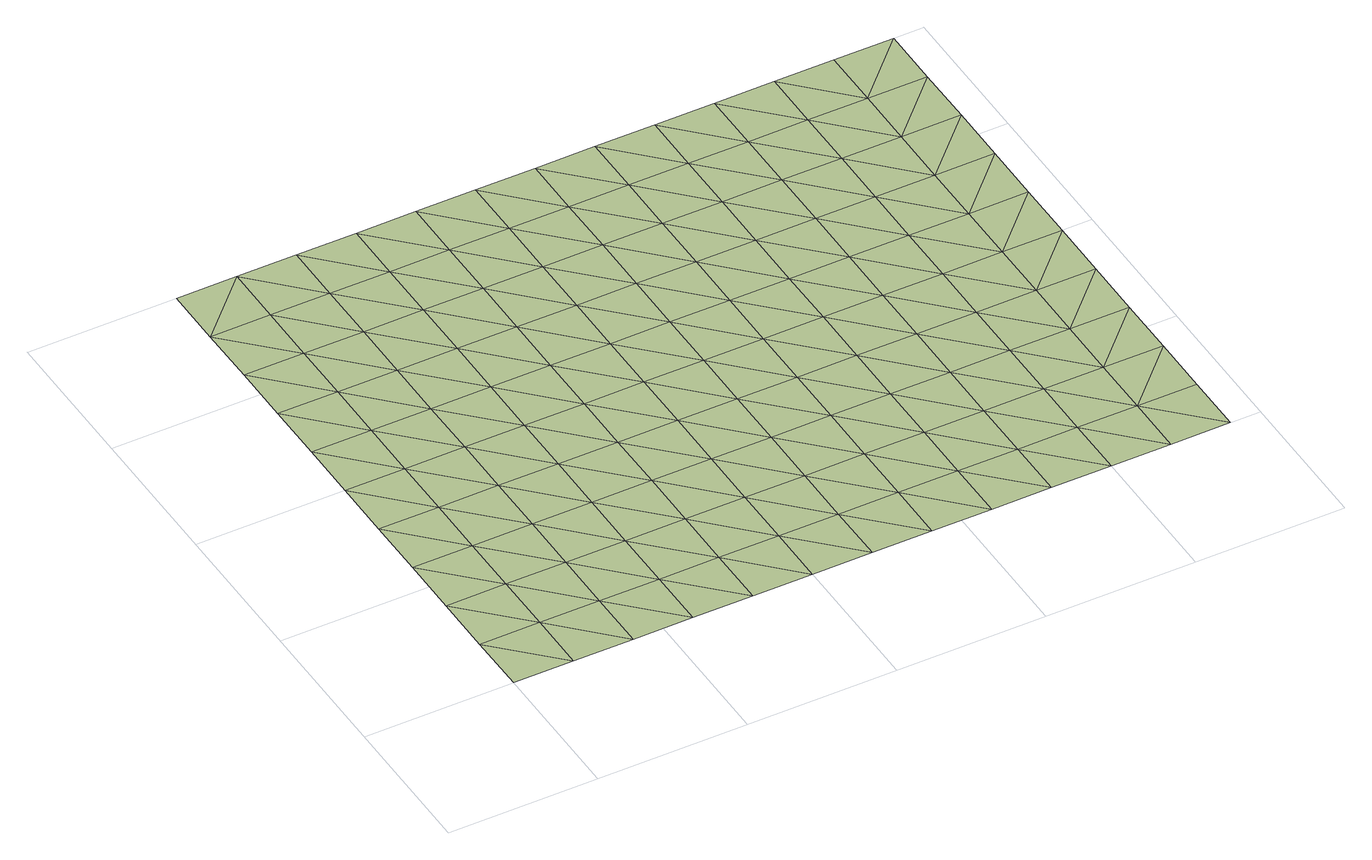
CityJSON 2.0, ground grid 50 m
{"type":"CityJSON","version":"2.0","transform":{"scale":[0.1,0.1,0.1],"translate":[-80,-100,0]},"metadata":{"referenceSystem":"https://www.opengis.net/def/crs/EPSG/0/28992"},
"CityObjects":{
"terrain1":{"type":"TINRelief","attributes":{"description":"Tile 0-0 of the DTM Alderaan","name":"DTM of Alderaan","lod":1},"geometry":[{"type":"CompositeSurface","lod":"1","boundaries":[[[0,1,2]],[[1,3,2]]]}]},
"terrain2":{"type":"TINRelief","attributes":{"description":"Tile 1-0 of the DTM Alderaan","name":"DTM of Alderaan","lod":1},"geometry":[{"type":"CompositeSurface","lod":"1","boundaries":[[[1,0,4]],[[0,5,4]]]}]},
"terrain3":{"type":"TINRelief","attributes":{"description":"Tile 2-0 of the DTM Alderaan","name":"DTM of Alderaan","lod":1},"geometry":[{"type":"CompositeSurface","lod":"1","boundaries":[[[6,7,5]],[[7,4,5]]]}]},
"terrain4":{"type":"TINRelief","attributes":{"description":"Tile 3-0 of the DTM Alderaan","name":"DTM of Alderaan","lod":1},"geometry":[{"type":"CompositeSurface","lod":"1","boundaries":[[[7,6,8]],[[6,9,8]]]}]},
"terrain5":{"type":"TINRelief","attributes":{"description":"Tile 0-1 of the DTM Alderaan","name":"DTM of Alderaan","lod":1},"geometry":[{"type":"CompositeSurface","lod":"1","boundaries":[[[2,10,0]],[[10,11,0]]]}]},
"terrain6":{"type":"TINRelief","attributes":{"description":"Tile 4-0 of the DTM Alderaan","name":"DTM of Alderaan","lod":1},"geometry":[{"type":"CompositeSurface","lod":"1","boundaries":[[[12,13,9]],[[13,8,9]]]}]},
"terrain7":{"type":"TINRelief","attributes":{"description":"Tile 1-1 of the DTM Alderaan","name":"DTM of Alderaan","lod":1},"geometry":[{"type":"CompositeSurface","lod":"1","boundaries":[[[14,5,11]],[[5,0,11]]]}]},
"terrain8":{"type":"TINRelief","attributes":{"description":"Tile 5-0 of the DTM Alderaan","name":"DTM of Alderaan","lod":1},"geometry":[{"type":"CompositeSurface","lod":"1","boundaries":[[[13,12,15]],[[12,16,15]]]}]},
"terrain9":{"type":"TINRelief","attributes":{"description":"Tile 2-1 of the DTM Alderaan","name":"DTM of Alderaan","lod":1},"geometry":[{"type":"CompositeSurface","lod":"1","boundaries":[[[5,14,6]],[[14,17,6]]]}]},
"terrain10":{"type":"TINRelief","attributes":{"description":"Tile 6-0 of the DTM Alderaan","name":"DTM of Alderaan","lod":1},"geometry":[{"type":"CompositeSurface","lod":"1","boundaries":[[[18,19,16]],[[19,15,16]]]}]},
"terrain11":{"type":"TINRelief","attributes":{"description":"Tile 3-1 of the DTM Alderaan","name":"DTM of Alderaan","lod":1},"geometry":[{"type":"CompositeSurface","lod":"1","boundaries":[[[20,9,17]],[[9,6,17]]]}]},
"terrain12":{"type":"TINRelief","attributes":{"description":"Tile 0-2 of the DTM Alderaan","name":"DTM of Alderaan","lod":1},"geometry":[{"type":"CompositeSurface","lod":"1","boundaries":[[[10,21,11]],[[21,22,11]]]}]},
"terrain13":{"type":"TINRelief","attributes":{"description":"Tile 7-0 of the DTM Alderaan","name":"DTM of Alderaan","lod":1},"geometry":[{"type":"CompositeSurface","lod":"1","boundaries":[[[19,18,23]],[[18,24,23]]]}]},
"terrain14":{"type":"TINRelief","attributes":{"description":"Tile 4-1 of the DTM Alderaan","name":"DTM of Alderaan","lod":1},"geometry":[{"type":"CompositeSurface","lod":"1","boundaries":[[[9,20,12]],[[20,25,12]]]}]},
"terrain15":{"type":"TINRelief","attributes":{"description":"Tile 1-2 of the DTM Alderaan","name":"DTM of Alderaan","lod":1},"geometry":[{"type":"CompositeSurface","lod":"1","boundaries":[[[26,14,22]],[[14,11,22]]]}]},
"terrain16":{"type":"TINRelief","attributes":{"description":"Tile 8-0 of the DTM Alderaan","name":"DTM of Alderaan","lod":1},"geometry":[{"type":"CompositeSurface","lod":"1","boundaries":[[[27,28,24]],[[28,23,24]]]}]},
"terrain17":{"type":"TINRelief","attributes":{"description":"Tile 5-1 of the DTM Alderaan","name":"DTM of Alderaan","lod":1},"geometry":[{"type":"CompositeSurface","lod":"1","boundaries":[[[29,16,25]],[[16,12,25]]]}]},
"terrain18":{"type":"TINRelief","attributes":{"description":"Tile 2-2 of the DTM Alderaan","name":"DTM of Alderaan","lod":1},"geometry":[{"type":"CompositeSurface","lod":"1","boundaries":[[[14,26,17]],[[26,30,17]]]}]},
"terrain19":{"type":"TINRelief","attributes":{"description":"Tile 9-0 of the DTM Alderaan","name":"DTM of Alderaan","lod":1},"geometry":[{"type":"CompositeSurface","lod":"1","boundaries":[[[31,28,32]],[[28,27,32]]]}]},
"terrain20":{"type":"TINRelief","attributes":{"description":"Tile 6-1 of the DTM Alderaan","name":"DTM of Alderaan","lod":1},"geometry":[{"type":"CompositeSurface","lod":"1","boundaries":[[[16,29,18]],[[29,33,18]]]}]},
"terrain21":{"type":"TINRelief","attributes":{"description":"Tile 3-2 of the DTM Alderaan","name":"DTM of Alderaan","lod":1},"geometry":[{"type":"CompositeSurface","lod":"1","boundaries":[[[17,30,20]],[[30,34,20]]]}]},
"terrain22":{"type":"TINRelief","attributes":{"description":"Tile 0-3 of the DTM Alderaan","name":"DTM of Alderaan","lod":1},"geometry":[{"type":"CompositeSurface","lod":"1","boundaries":[[[21,35,22]],[[35,36,22]]]}]},
"terrain23":{"type":"TINRelief","attributes":{"description":"Tile 7-1 of the DTM Alderaan","name":"DTM of Alderaan","lod":1},"geometry":[{"type":"CompositeSurface","lod":"1","boundaries":[[[37,24,33]],[[24,18,33]]]}]},
"terrain24":{"type":"TINRelief","attributes":{"description":"Tile 4-2 of the DTM Alderaan","name":"DTM of Alderaan","lod":1},"geometry":[{"type":"CompositeSurface","lod":"1","boundaries":[[[38,25,34]],[[25,20,34]]]}]},
"terrain25":{"type":"TINRelief","attributes":{"description":"Tile 1-3 of the DTM Alderaan","name":"DTM of Alderaan","lod":1},"geometry":[{"type":"CompositeSurface","lod":"1","boundaries":[[[39,26,36]],[[26,22,36]]]}]},
"terrain26":{"type":"TINRelief","attributes":{"description":"Tile 8-1 of the DTM Alderaan","name":"DTM of Alderaan","lod":1},"geometry":[{"type":"CompositeSurface","lod":"1","boundaries":[[[24,37,27]],[[37,40,27]]]}]},
"terrain27":{"type":"TINRelief","attributes":{"description":"Tile 5-2 of the DTM Alderaan","name":"DTM of Alderaan","lod":1},"geometry":[{"type":"CompositeSurface","lod":"1","boundaries":[[[25,38,29]],[[38,41,29]]]}]},
"terrain28":{"type":"TINRelief","attributes":{"description":"Tile 2-3 of the DTM Alderaan","name":"DTM of Alderaan","lod":1},"geometry":[{"type":"CompositeSurface","lod":"1","boundaries":[[[26,39,30]],[[39,42,30]]]}]},
"terrain29":{"type":"TINRelief","attributes":{"description":"Tile 9-1 of the DTM Alderaan","name":"DTM of Alderaan","lod":1},"geometry":[{"type":"CompositeSurface","lod":"1","boundaries":[[[43,32,40]],[[32,27,40]]]}]},
"terrain30":{"type":"TINRelief","attributes":{"description":"Tile 6-2 of the DTM Alderaan","name":"DTM of Alderaan","lod":1},"geometry":[{"type":"CompositeSurface","lod":"1","boundaries":[[[29,41,33]],[[41,44,33]]]}]},
"terrain31":{"type":"TINRelief","attributes":{"description":"Tile 3-3 of the DTM Alderaan","name":"DTM of Alderaan","lod":1},"geometry":[{"type":"CompositeSurface","lod":"1","boundaries":[[[45,34,42]],[[34,30,42]]]}]},
"terrain32":{"type":"TINRelief","attributes":{"description":"Tile 0-4 of the DTM Alderaan","name":"DTM of Alderaan","lod":1},"geometry":[{"type":"CompositeSurface","lod":"1","boundaries":[[[35,46,36]],[[46,47,36]]]}]},
"terrain33":{"type":"TINRelief","attributes":{"description":"Tile 7-2 of the DTM Alderaan","name":"DTM of Alderaan","lod":1},"geometry":[{"type":"CompositeSurface","lod":"1","boundaries":[[[48,37,44]],[[37,33,44]]]}]},
"terrain34":{"type":"TINRelief","attributes":{"description":"Tile 4-3 of the DTM Alderaan","name":"DTM of Alderaan","lod":1},"geometry":[{"type":"CompositeSurface","lod":"1","boundaries":[[[49,38,45]],[[38,34,45]]]}]},
"terrain35":{"type":"TINRelief","attributes":{"description":"Tile 1-4 of the DTM Alderaan","name":"DTM of Alderaan","lod":1},"geometry":[{"type":"CompositeSurface","lod":"1","boundaries":[[[50,39,47]],[[39,36,47]]]}]},
"terrain36":{"type":"TINRelief","attributes":{"description":"Tile 8-2 of the DTM Alderaan","name":"DTM of Alderaan","lod":1},"geometry":[{"type":"CompositeSurface","lod":"1","boundaries":[[[37,48,40]],[[48,51,40]]]}]},
"terrain37":{"type":"TINRelief","attributes":{"description":"Tile 5-3 of the DTM Alderaan","name":"DTM of Alderaan","lod":1},"geometry":[{"type":"CompositeSurface","lod":"1","boundaries":[[[52,41,49]],[[41,38,49]]]}]},
"terrain38":{"type":"TINRelief","attributes":{"description":"Tile 2-4 of the DTM Alderaan","name":"DTM of Alderaan","lod":1},"geometry":[{"type":"CompositeSurface","lod":"1","boundaries":[[[39,50,42]],[[50,53,42]]]}]},
"terrain39":{"type":"TINRelief","attributes":{"description":"Tile 9-2 of the DTM Alderaan","name":"DTM of Alderaan","lod":1},"geometry":[{"type":"CompositeSurface","lod":"1","boundaries":[[[54,43,51]],[[43,40,51]]]}]},
"terrain40":{"type":"TINRelief","attributes":{"description":"Tile 6-3 of the DTM Alderaan","name":"DTM of Alderaan","lod":1},"geometry":[{"type":"CompositeSurface","lod":"1","boundaries":[[[41,52,44]],[[52,55,44]]]}]},
"terrain41":{"type":"TINRelief","attributes":{"description":"Tile 3-4 of the DTM Alderaan","name":"DTM of Alderaan","lod":1},"geometry":[{"type":"CompositeSurface","lod":"1","boundaries":[[[56,45,53]],[[45,42,53]]]}]},
"terrain42":{"type":"TINRelief","attributes":{"description":"Tile 0-5 of the DTM Alderaan","name":"DTM of Alderaan","lod":1},"geometry":[{"type":"CompositeSurface","lod":"1","boundaries":[[[46,57,47]],[[57,58,47]]]}]},
"terrain43":{"type":"TINRelief","attributes":{"description":"Tile 7-3 of the DTM Alderaan","name":"DTM of Alderaan","lod":1},"geometry":[{"type":"CompositeSurface","lod":"1","boundaries":[[[59,48,55]],[[48,44,55]]]}]},
"terrain44":{"type":"TINRelief","attributes":{"description":"Tile 4-4 of the DTM Alderaan","name":"DTM of Alderaan","lod":1},"geometry":[{"type":"CompositeSurface","lod":"1","boundaries":[[[60,49,56]],[[49,45,56]]]}]},
"terrain45":{"type":"TINRelief","attributes":{"description":"Tile 1-5 of the DTM Alderaan","name":"DTM of Alderaan","lod":1},"geometry":[{"type":"CompositeSurface","lod":"1","boundaries":[[[61,50,58]],[[50,47,58]]]}]},
"terrain46":{"type":"TINRelief","attributes":{"description":"Tile 8-3 of the DTM Alderaan","name":"DTM of Alderaan","lod":1},"geometry":[{"type":"CompositeSurface","lod":"1","boundaries":[[[48,59,51]],[[59,62,51]]]}]},
"terrain47":{"type":"TINRelief","attributes":{"description":"Tile 5-4 of the DTM Alderaan","name":"DTM of Alderaan","lod":1},"geometry":[{"type":"CompositeSurface","lod":"1","boundaries":[[[63,52,60]],[[52,49,60]]]}]},
"terrain48":{"type":"TINRelief","attributes":{"description":"Tile 2-5 of the DTM Alderaan","name":"DTM of Alderaan","lod":1},"geometry":[{"type":"CompositeSurface","lod":"1","boundaries":[[[50,61,53]],[[61,64,53]]]}]},
"terrain49":{"type":"TINRelief","attributes":{"description":"Tile 9-3 of the DTM Alderaan","name":"DTM of Alderaan","lod":1},"geometry":[{"type":"CompositeSurface","lod":"1","boundaries":[[[65,54,62]],[[54,51,62]]]}]},
"terrain50":{"type":"TINRelief","attributes":{"description":"Tile 6-4 of the DTM Alderaan","name":"DTM of Alderaan","lod":1},"geometry":[{"type":"CompositeSurface","lod":"1","boundaries":[[[52,63,55]],[[63,66,55]]]}]},
"terrain51":{"type":"TINRelief","attributes":{"description":"Tile 3-5 of the DTM Alderaan","name":"DTM of Alderaan","lod":1},"geometry":[{"type":"CompositeSurface","lod":"1","boundaries":[[[53,64,56]],[[64,67,56]]]}]},
"terrain52":{"type":"TINRelief","attributes":{"description":"Tile 0-6 of the DTM Alderaan","name":"DTM of Alderaan","lod":1},"geometry":[{"type":"CompositeSurface","lod":"1","boundaries":[[[57,68,58]],[[68,69,58]]]}]},
"terrain53":{"type":"TINRelief","attributes":{"description":"Tile 7-4 of the DTM Alderaan","name":"DTM of Alderaan","lod":1},"geometry":[{"type":"CompositeSurface","lod":"1","boundaries":[[[70,59,66]],[[59,55,66]]]}]},
"terrain54":{"type":"TINRelief","attributes":{"description":"Tile 4-5 of the DTM Alderaan","name":"DTM of Alderaan","lod":1},"geometry":[{"type":"CompositeSurface","lod":"1","boundaries":[[[71,60,67]],[[60,56,67]]]}]},
"terrain55":{"type":"TINRelief","attributes":{"description":"Tile 1-6 of the DTM Alderaan","name":"DTM of Alderaan","lod":1},"geometry":[{"type":"CompositeSurface","lod":"1","boundaries":[[[72,61,69]],[[61,58,69]]]}]},
"terrain56":{"type":"TINRelief","attributes":{"description":"Tile 8-4 of the DTM Alderaan","name":"DTM of Alderaan","lod":1},"geometry":[{"type":"CompositeSurface","lod":"1","boundaries":[[[59,70,62]],[[70,73,62]]]}]},
"terrain57":{"type":"TINRelief","attributes":{"description":"Tile 5-5 of the DTM Alderaan","name":"DTM of Alderaan","lod":1},"geometry":[{"type":"CompositeSurface","lod":"1","boundaries":[[[60,71,63]],[[71,74,63]]]}]},
"terrain58":{"type":"TINRelief","attributes":{"description":"Tile 2-6 of the DTM Alderaan","name":"DTM of Alderaan","lod":1},"geometry":[{"type":"CompositeSurface","lod":"1","boundaries":[[[61,72,64]],[[72,75,64]]]}]},
"terrain59":{"type":"TINRelief","attributes":{"description":"Tile 9-4 of the DTM Alderaan","name":"DTM of Alderaan","lod":1},"geometry":[{"type":"CompositeSurface","lod":"1","boundaries":[[[76,65,73]],[[65,62,73]]]}]},
"terrain60":{"type":"TINRelief","attributes":{"description":"Tile 6-5 of the DTM Alderaan","name":"DTM of Alderaan","lod":1},"geometry":[{"type":"CompositeSurface","lod":"1","boundaries":[[[63,74,66]],[[74,77,66]]]}]},
"terrain61":{"type":"TINRelief","attributes":{"description":"Tile 3-6 of the DTM Alderaan","name":"DTM of Alderaan","lod":1},"geometry":[{"type":"CompositeSurface","lod":"1","boundaries":[[[78,67,75]],[[67,64,75]]]}]},
"terrain62":{"type":"TINRelief","attributes":{"description":"Tile 0-7 of the DTM Alderaan","name":"DTM of Alderaan","lod":1},"geometry":[{"type":"CompositeSurface","lod":"1","boundaries":[[[68,79,69]],[[79,80,69]]]}]},
"terrain63":{"type":"TINRelief","attributes":{"description":"Tile 7-5 of the DTM Alderaan","name":"DTM of Alderaan","lod":1},"geometry":[{"type":"CompositeSurface","lod":"1","boundaries":[[[81,70,77]],[[70,66,77]]]}]},
"terrain64":{"type":"TINRelief","attributes":{"description":"Tile 4-6 of the DTM Alderaan","name":"DTM of Alderaan","lod":1},"geometry":[{"type":"CompositeSurface","lod":"1","boundaries":[[[67,78,71]],[[78,82,71]]]}]},
"terrain65":{"type":"TINRelief","attributes":{"description":"Tile 1-7 of the DTM Alderaan","name":"DTM of Alderaan","lod":1},"geometry":[{"type":"CompositeSurface","lod":"1","boundaries":[[[83,72,80]],[[72,69,80]]]}]},
"terrain66":{"type":"TINRelief","attributes":{"description":"Tile 8-5 of the DTM Alderaan","name":"DTM of Alderaan","lod":1},"geometry":[{"type":"CompositeSurface","lod":"1","boundaries":[[[70,81,73]],[[81,84,73]]]}]},
"terrain67":{"type":"TINRelief","attributes":{"description":"Tile 5-6 of the DTM Alderaan","name":"DTM of Alderaan","lod":1},"geometry":[{"type":"CompositeSurface","lod":"1","boundaries":[[[85,74,82]],[[74,71,82]]]}]},
"terrain68":{"type":"TINRelief","attributes":{"description":"Tile 2-7 of the DTM Alderaan","name":"DTM of Alderaan","lod":1},"geometry":[{"type":"CompositeSurface","lod":"1","boundaries":[[[72,83,75]],[[83,86,75]]]}]},
"terrain69":{"type":"TINRelief","attributes":{"description":"Tile 9-5 of the DTM Alderaan","name":"DTM of Alderaan","lod":1},"geometry":[{"type":"CompositeSurface","lod":"1","boundaries":[[[87,76,84]],[[76,73,84]]]}]},
"terrain70":{"type":"TINRelief","attributes":{"description":"Tile 6-6 of the DTM Alderaan","name":"DTM of Alderaan","lod":1},"geometry":[{"type":"CompositeSurface","lod":"1","boundaries":[[[74,85,77]],[[85,88,77]]]}]},
"terrain71":{"type":"TINRelief","attributes":{"description":"Tile 3-7 of the DTM Alderaan","name":"DTM of Alderaan","lod":1},"geometry":[{"type":"CompositeSurface","lod":"1","boundaries":[[[89,78,86]],[[78,75,86]]]}]},
"terrain72":{"type":"TINRelief","attributes":{"description":"Tile 0-8 of the DTM Alderaan","name":"DTM of Alderaan","lod":1},"geometry":[{"type":"CompositeSurface","lod":"1","boundaries":[[[79,90,80]],[[90,91,80]]]}]},
"terrain73":{"type":"TINRelief","attributes":{"description":"Tile 7-6 of the DTM Alderaan","name":"DTM of Alderaan","lod":1},"geometry":[{"type":"CompositeSurface","lod":"1","boundaries":[[[92,81,88]],[[81,77,88]]]}]},
"terrain74":{"type":"TINRelief","attributes":{"description":"Tile 4-7 of the DTM Alderaan","name":"DTM of Alderaan","lod":1},"geometry":[{"type":"CompositeSurface","lod":"1","boundaries":[[[78,89,82]],[[89,93,82]]]}]},
"terrain75":{"type":"TINRelief","attributes":{"description":"Tile 1-8 of the DTM Alderaan","name":"DTM of Alderaan","lod":1},"geometry":[{"type":"CompositeSurface","lod":"1","boundaries":[[[94,83,91]],[[83,80,91]]]}]},
"terrain76":{"type":"TINRelief","attributes":{"description":"Tile 8-6 of the DTM Alderaan","name":"DTM of Alderaan","lod":1},"geometry":[{"type":"CompositeSurface","lod":"1","boundaries":[[[81,92,84]],[[92,95,84]]]}]},
"terrain77":{"type":"TINRelief","attributes":{"description":"Tile 5-7 of the DTM Alderaan","name":"DTM of Alderaan","lod":1},"geometry":[{"type":"CompositeSurface","lod":"1","boundaries":[[[96,85,93]],[[85,82,93]]]}]},
"terrain78":{"type":"TINRelief","attributes":{"description":"Tile 2-8 of the DTM Alderaan","name":"DTM of Alderaan","lod":1},"geometry":[{"type":"CompositeSurface","lod":"1","boundaries":[[[83,94,86]],[[94,97,86]]]}]},
"terrain79":{"type":"TINRelief","attributes":{"description":"Tile 9-6 of the DTM Alderaan","name":"DTM of Alderaan","lod":1},"geometry":[{"type":"CompositeSurface","lod":"1","boundaries":[[[98,87,95]],[[87,84,95]]]}]},
"terrain80":{"type":"TINRelief","attributes":{"description":"Tile 6-7 of the DTM Alderaan","name":"DTM of Alderaan","lod":1},"geometry":[{"type":"CompositeSurface","lod":"1","boundaries":[[[85,96,88]],[[96,99,88]]]}]},
"terrain81":{"type":"TINRelief","attributes":{"description":"Tile 3-8 of the DTM Alderaan","name":"DTM of Alderaan","lod":1},"geometry":[{"type":"CompositeSurface","lod":"1","boundaries":[[[100,89,97]],[[89,86,97]]]}]},
"terrain82":{"type":"TINRelief","attributes":{"description":"Tile 0-9 of the DTM Alderaan","name":"DTM of Alderaan","lod":1},"geometry":[{"type":"CompositeSurface","lod":"1","boundaries":[[[90,101,91]],[[101,102,91]]]}]},
"terrain83":{"type":"TINRelief","attributes":{"description":"Tile 7-7 of the DTM Alderaan","name":"DTM of Alderaan","lod":1},"geometry":[{"type":"CompositeSurface","lod":"1","boundaries":[[[103,92,99]],[[92,88,99]]]}]},
"terrain84":{"type":"TINRelief","attributes":{"description":"Tile 4-8 of the DTM Alderaan","name":"DTM of Alderaan","lod":1},"geometry":[{"type":"CompositeSurface","lod":"1","boundaries":[[[89,100,93]],[[100,104,93]]]}]},
"terrain85":{"type":"TINRelief","attributes":{"description":"Tile 1-9 of the DTM Alderaan","name":"DTM of Alderaan","lod":1},"geometry":[{"type":"CompositeSurface","lod":"1","boundaries":[[[105,94,102]],[[94,91,102]]]}]},
"terrain86":{"type":"TINRelief","attributes":{"description":"Tile 8-7 of the DTM Alderaan","name":"DTM of Alderaan","lod":1},"geometry":[{"type":"CompositeSurface","lod":"1","boundaries":[[[92,103,95]],[[103,106,95]]]}]},
"terrain87":{"type":"TINRelief","attributes":{"description":"Tile 5-8 of the DTM Alderaan","name":"DTM of Alderaan","lod":1},"geometry":[{"type":"CompositeSurface","lod":"1","boundaries":[[[107,96,104]],[[96,93,104]]]}]},
"terrain88":{"type":"TINRelief","attributes":{"description":"Tile 2-9 of the DTM Alderaan","name":"DTM of Alderaan","lod":1},"geometry":[{"type":"CompositeSurface","lod":"1","boundaries":[[[94,105,97]],[[105,108,97]]]}]},
"terrain89":{"type":"TINRelief","attributes":{"description":"Tile 9-7 of the DTM Alderaan","name":"DTM of Alderaan","lod":1},"geometry":[{"type":"CompositeSurface","lod":"1","boundaries":[[[109,98,106]],[[98,95,106]]]}]},
"terrain90":{"type":"TINRelief","attributes":{"description":"Tile 6-8 of the DTM Alderaan","name":"DTM of Alderaan","lod":1},"geometry":[{"type":"CompositeSurface","lod":"1","boundaries":[[[96,107,99]],[[107,110,99]]]}]},
"terrain91":{"type":"TINRelief","attributes":{"description":"Tile 3-9 of the DTM Alderaan","name":"DTM of Alderaan","lod":1},"geometry":[{"type":"CompositeSurface","lod":"1","boundaries":[[[111,100,108]],[[100,97,108]]]}]},
"terrain92":{"type":"TINRelief","attributes":{"description":"Tile 0-10 of the DTM Alderaan","name":"DTM of Alderaan","lod":1},"geometry":[{"type":"CompositeSurface","lod":"1","boundaries":[[[101,112,102]],[[112,113,102]]]}]},
"terrain93":{"type":"TINRelief","attributes":{"description":"Tile 7-8 of the DTM Alderaan","name":"DTM of Alderaan","lod":1},"geometry":[{"type":"CompositeSurface","lod":"1","boundaries":[[[114,103,110]],[[103,99,110]]]}]},
"terrain94":{"type":"TINRelief","attributes":{"description":"Tile 4-9 of the DTM Alderaan","name":"DTM of Alderaan","lod":1},"geometry":[{"type":"CompositeSurface","lod":"1","boundaries":[[[100,111,104]],[[111,115,104]]]}]},
"terrain95":{"type":"TINRelief","attributes":{"description":"Tile 1-10 of the DTM Alderaan","name":"DTM of Alderaan","lod":1},"geometry":[{"type":"CompositeSurface","lod":"1","boundaries":[[[116,105,113]],[[105,102,113]]]}]},
"terrain96":{"type":"TINRelief","attributes":{"description":"Tile 8-8 of the DTM Alderaan","name":"DTM of Alderaan","lod":1},"geometry":[{"type":"CompositeSurface","lod":"1","boundaries":[[[103,114,106]],[[114,117,106]]]}]},
"terrain97":{"type":"TINRelief","attributes":{"description":"Tile 5-9 of the DTM Alderaan","name":"DTM of Alderaan","lod":1},"geometry":[{"type":"CompositeSurface","lod":"1","boundaries":[[[118,107,115]],[[107,104,115]]]}]},
"terrain98":{"type":"TINRelief","attributes":{"description":"Tile 2-10 of the DTM Alderaan","name":"DTM of Alderaan","lod":1},"geometry":[{"type":"CompositeSurface","lod":"1","boundaries":[[[105,116,108]],[[116,119,108]]]}]},
"terrain99":{"type":"TINRelief","attributes":{"description":"Tile 9-8 of the DTM Alderaan","name":"DTM of Alderaan","lod":1},"geometry":[{"type":"CompositeSurface","lod":"1","boundaries":[[[120,109,117]],[[109,106,117]]]}]},
"terrain100":{"type":"TINRelief","attributes":{"description":"Tile 6-9 of the DTM Alderaan","name":"DTM of Alderaan","lod":1},"geometry":[{"type":"CompositeSurface","lod":"1","boundaries":[[[107,118,110]],[[118,121,110]]]}]},
"terrain101":{"type":"TINRelief","attributes":{"description":"Tile 3-10 of the DTM Alderaan","name":"DTM of Alderaan","lod":1},"geometry":[{"type":"CompositeSurface","lod":"1","boundaries":[[[122,111,119]],[[111,108,119]]]}]},
"terrain102":{"type":"TINRelief","attributes":{"description":"Tile 0-11 of the DTM Alderaan","name":"DTM of Alderaan","lod":1},"geometry":[{"type":"CompositeSurface","lod":"1","boundaries":[[[112,123,113]],[[123,124,113]]]}]},
"terrain103":{"type":"TINRelief","attributes":{"description":"Tile 7-9 of the DTM Alderaan","name":"DTM of Alderaan","lod":1},"geometry":[{"type":"CompositeSurface","lod":"1","boundaries":[[[125,114,121]],[[114,110,121]]]}]},
"terrain104":{"type":"TINRelief","attributes":{"description":"Tile 4-10 of the DTM Alderaan","name":"DTM of Alderaan","lod":1},"geometry":[{"type":"CompositeSurface","lod":"1","boundaries":[[[111,122,115]],[[122,126,115]]]}]},
"terrain105":{"type":"TINRelief","attributes":{"description":"Tile 1-11 of the DTM Alderaan","name":"DTM of Alderaan","lod":1},"geometry":[{"type":"CompositeSurface","lod":"1","boundaries":[[[116,113,127]],[[113,124,127]]]}]},
"terrain106":{"type":"TINRelief","attributes":{"description":"Tile 8-9 of the DTM Alderaan","name":"DTM of Alderaan","lod":1},"geometry":[{"type":"CompositeSurface","lod":"1","boundaries":[[[114,125,117]],[[125,128,117]]]}]},
"terrain107":{"type":"TINRelief","attributes":{"description":"Tile 5-10 of the DTM Alderaan","name":"DTM of Alderaan","lod":1},"geometry":[{"type":"CompositeSurface","lod":"1","boundaries":[[[129,118,126]],[[118,115,126]]]}]},
"terrain108":{"type":"TINRelief","attributes":{"description":"Tile 2-11 of the DTM Alderaan","name":"DTM of Alderaan","lod":1},"geometry":[{"type":"CompositeSurface","lod":"1","boundaries":[[[119,116,130]],[[116,127,130]]]}]},
"terrain109":{"type":"TINRelief","attributes":{"description":"Tile 9-9 of the DTM Alderaan","name":"DTM of Alderaan","lod":1},"geometry":[{"type":"CompositeSurface","lod":"1","boundaries":[[[131,120,128]],[[120,117,128]]]}]},
"terrain110":{"type":"TINRelief","attributes":{"description":"Tile 6-10 of the DTM Alderaan","name":"DTM of Alderaan","lod":1},"geometry":[{"type":"CompositeSurface","lod":"1","boundaries":[[[118,129,121]],[[129,132,121]]]}]},
"terrain111":{"type":"TINRelief","attributes":{"description":"Tile 3-11 of the DTM Alderaan","name":"DTM of Alderaan","lod":1},"geometry":[{"type":"CompositeSurface","lod":"1","boundaries":[[[122,119,133]],[[119,130,133]]]}]},
"terrain112":{"type":"TINRelief","attributes":{"description":"Tile 7-10 of the DTM Alderaan","name":"DTM of Alderaan","lod":1},"geometry":[{"type":"CompositeSurface","lod":"1","boundaries":[[[134,125,132]],[[125,121,132]]]}]},
"terrain113":{"type":"TINRelief","attributes":{"description":"Tile 4-11 of the DTM Alderaan","name":"DTM of Alderaan","lod":1},"geometry":[{"type":"CompositeSurface","lod":"1","boundaries":[[[126,122,135]],[[122,133,135]]]}]},
"terrain114":{"type":"TINRelief","attributes":{"description":"Tile 8-10 of the DTM Alderaan","name":"DTM of Alderaan","lod":1},"geometry":[{"type":"CompositeSurface","lod":"1","boundaries":[[[125,134,128]],[[134,136,128]]]}]},
"terrain115":{"type":"TINRelief","attributes":{"description":"Tile 5-11 of the DTM Alderaan","name":"DTM of Alderaan","lod":1},"geometry":[{"type":"CompositeSurface","lod":"1","boundaries":[[[129,126,137]],[[126,135,137]]]}]},
"terrain116":{"type":"TINRelief","attributes":{"description":"Tile 9-10 of the DTM Alderaan","name":"DTM of Alderaan","lod":1},"geometry":[{"type":"CompositeSurface","lod":"1","boundaries":[[[138,131,136]],[[131,128,136]]]}]},
"terrain117":{"type":"TINRelief","attributes":{"description":"Tile 6-11 of the DTM Alderaan","name":"DTM of Alderaan","lod":1},"geometry":[{"type":"CompositeSurface","lod":"1","boundaries":[[[132,129,139]],[[129,137,139]]]}]},
"terrain118":{"type":"TINRelief","attributes":{"description":"Tile 7-11 of the DTM Alderaan","name":"DTM of Alderaan","lod":1},"geometry":[{"type":"CompositeSurface","lod":"1","boundaries":[[[134,132,140]],[[132,139,140]]]}]},
"terrain119":{"type":"TINRelief","attributes":{"description":"Tile 8-11 of the DTM Alderaan","name":"DTM of Alderaan","lod":1},"geometry":[{"type":"CompositeSurface","lod":"1","boundaries":[[[136,134,141]],[[134,140,141]]]}]},
"terrain120":{"type":"TINRelief","attributes":{"description":"Tile 9-11 of the DTM Alderaan","name":"DTM of Alderaan","lod":1},"geometry":[{"type":"CompositeSurface","lod":"1","boundaries":[[[141,142,136]],[[142,138,136]]]}]}
},
"vertices":[
[200,200,0],[0,200,0],[200,0,0],[0,0,0],
[0,400,0],[200,400,0],
[200,600,0],[0,600,0],
[0,800,0],[200,800,0],
[400,0,0],[400,200,0],
[200,1000,0],[0,1000,0],
[400,400,0],
[0,1200,0],[200,1200,0],
[400,600,0],
[200,1400,0],[0,1400,0],
[400,800,0],
[600,0,0],[600,200,0],
[0,1600,0],[200,1600,0],
[400,1000,0],
[600,400,0],
[200,1800,0],[0,1800,0],
[400,1200,0],
[600,600,0],
[0,2000,0],[200,2000,0],
[400,1400,0],
[600,800,0],
[800,0,0],[800,200,0],
[400,1600,0],
[600,1000,0],
[800,400,0],
[400,1800,0],
[600,1200,0],
[800,600,0],
[400,2000,0],
[600,1400,0],
[800,800,0],
[1000,0,0],[1000,200,0],
[600,1600,0],
[800,1000,0],
[1000,400,0],
[600,1800,0],
[800,1200,0],
[1000,600,0],
[600,2000,0],
[800,1400,0],
[1000,800,0],
[1200,0,0],[1200,200,0],
[800,1600,0],
[1000,1000,0],
[1200,400,0],
[800,1800,0],
[1000,1200,0],
[1200,600,0],
[800,2000,0],
[1000,1400,0],
[1200,800,0],
[1400,0,0],[1400,200,0],
[1000,1600,0],
[1200,1000,0],
[1400,400,0],
[1000,1800,0],
[1200,1200,0],
[1400,600,0],
[1000,2000,0],
[1200,1400,0],
[1400,800,0],
[1600,0,0],[1600,200,0],
[1200,1600,0],
[1400,1000,0],
[1600,400,0],
[1200,1800,0],
[1400,1200,0],
[1600,600,0],
[1200,2000,0],
[1400,1400,0],
[1600,800,0],
[1800,0,0],[1800,200,0],
[1400,1600,0],
[1600,1000,0],
[1800,400,0],
[1400,1800,0],
[1600,1200,0],
[1800,600,0],
[1400,2000,0],
[1600,1400,0],
[1800,800,0],
[2000,0,0],[2000,200,0],
[1600,1600,0],
[1800,1000,0],
[2000,400,0],
[1600,1800,0],
[1800,1200,0],
[2000,600,0],
[1600,2000,0],
[1800,1400,0],
[2000,800,0],
[2200,0,0],[2200,200,0],
[1800,1600,0],
[2000,1000,0],
[2200,400,0],
[1800,1800,0],
[2000,1200,0],
[2200,600,0],
[1800,2000,0],
[2000,1400,0],
[2200,800,0],
[2400,0,0],[2400,200,0],
[2000,1600,0],
[2200,1000,0],
[2400,400,0],
[2000,1800,0],
[2200,1200,0],
[2400,600,0],
[2000,2000,0],
[2200,1400,0],
[2400,800,0],
[2200,1600,0],
[2400,1000,0],
[2200,1800,0],
[2400,1200,0],
[2200,2000,0],
[2400,1400,0],
[2400,1600,0],
[2400,1800,0],
[2400,2000,0]
]}
